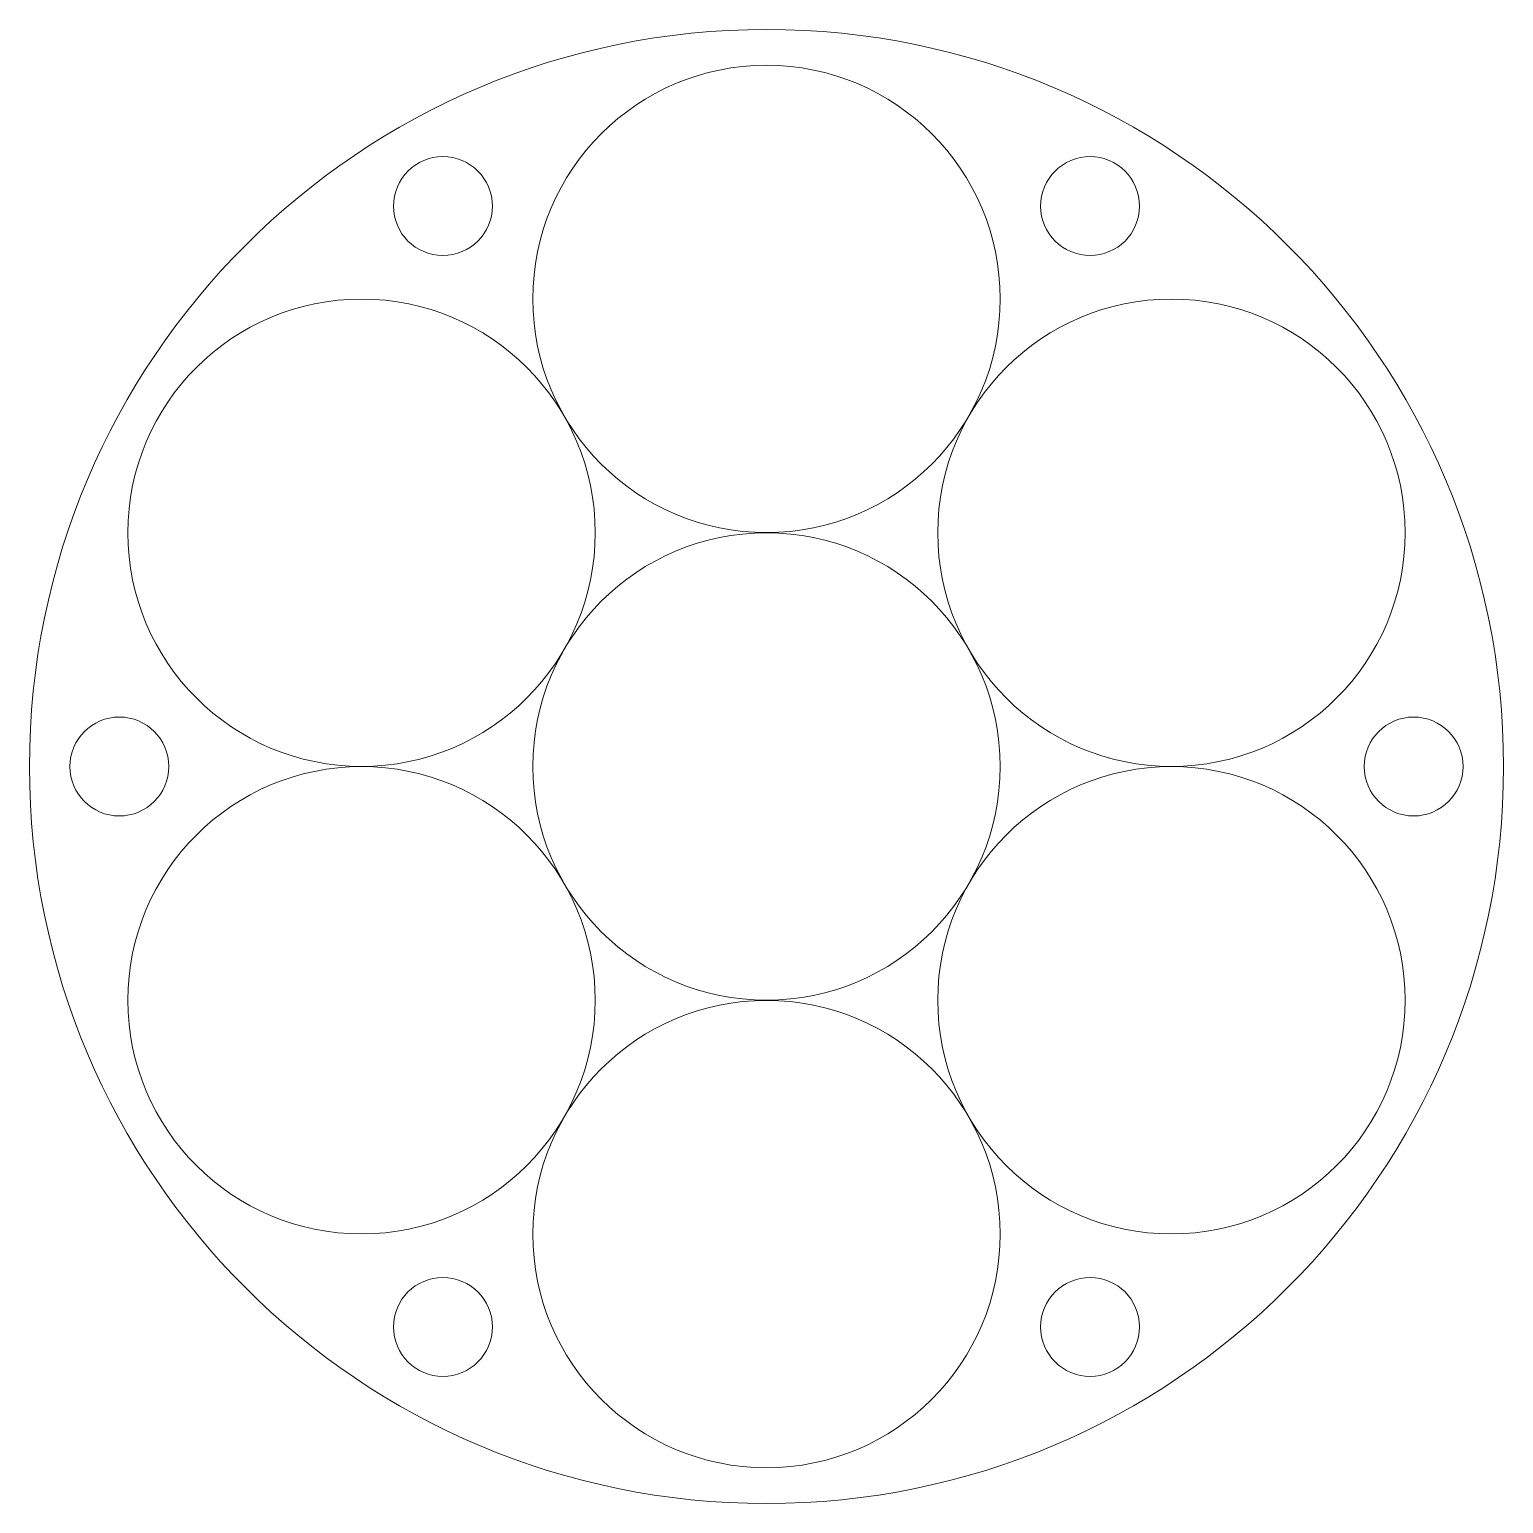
# Model space of a CAD drawing. Header units: millimetres. Extents: x -41 to 41, y -41 to 41.
import ezdxf

# ---------------------------------------------------------------- set-up
doc = ezdxf.new("R2010")
doc.units = ezdxf.units.MM

msp = doc.modelspace()

# ---------------------------------------------------------------- linework, layer by layer
at = {"color": 7, "linetype": 'Continuous', "lineweight": 15}
for centre, radius in [((0, 0), 41), ((0, 26.01), 13), ((-18, 31.177), 2.75), ((18, 31.177), 2.75), ((-22.525, 13.005), 13), ((22.525, 13.005), 13), ((0, 0), 13), ((-36, 0), 2.75), ((36, 0), 2.75), ((-22.525, -13.005), 13), ((22.525, -13.005), 13), ((0, -26.01), 13), ((-18, -31.177), 2.75), ((18, -31.177), 2.75)]:
    msp.add_circle(centre, radius, dxfattribs=at)

doc.saveas('drawing.dxf')
